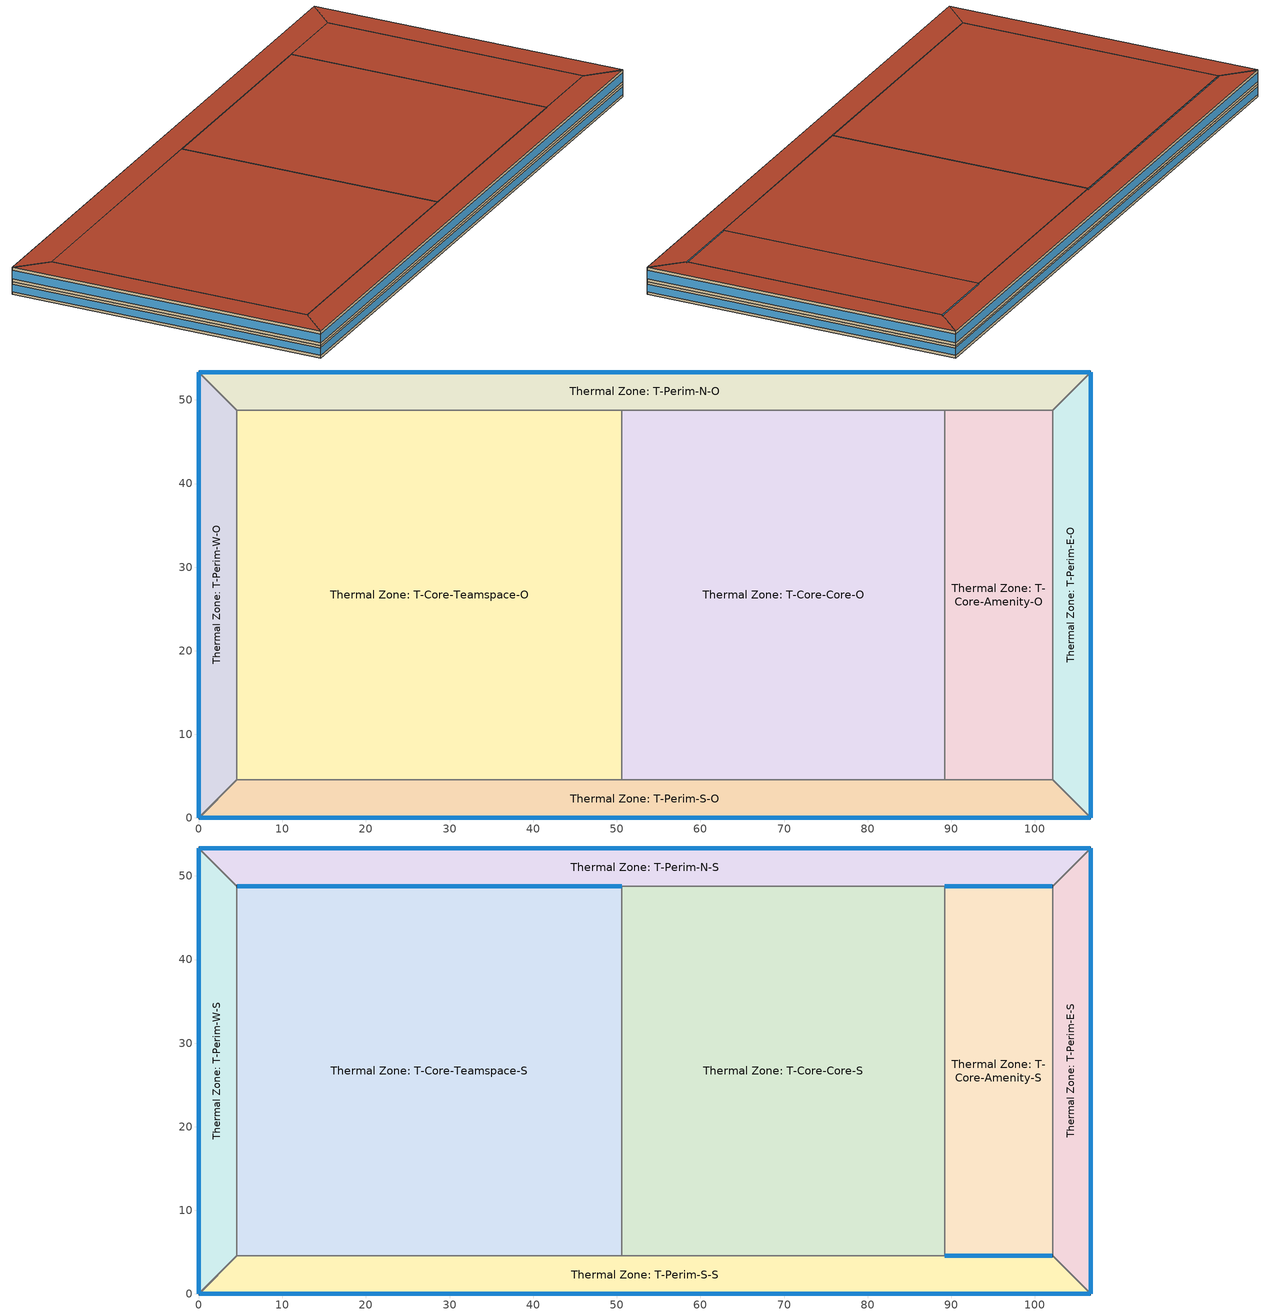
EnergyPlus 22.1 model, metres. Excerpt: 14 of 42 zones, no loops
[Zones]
Thermal Zone: T-Core-Amenity-O
 floor adiabatic (Interior Floor): 102.11,48.77 102.11,4.57 89.21,4.57 89.21,48.77 z36.58
 wall to Thermal Zone: T-Perim-N-O (Interior Wall): 102.11,48.77 89.21,48.77 z36.58:38.71
 wall to Thermal Zone: T-Perim-E-O (Interior Wall): 102.11,4.57 102.11,48.77 z36.58:38.71
 wall to Thermal Zone: T-Perim-S-O (Interior Wall): 89.21,4.57 102.11,4.57 z36.58:38.71
 wall to Thermal Zone: T-Core-Core-O (Interior Wall): 89.21,48.77 89.21,4.57 z36.58:38.71
Thermal Zone: T-Core-Core-O
 floor adiabatic (Interior Floor): 89.21,48.77 89.21,4.57 50.6,4.57 50.6,48.77 z36.58
 wall to Thermal Zone: T-Perim-S-O (Interior Wall): 50.6,4.57 89.21,4.57 z36.58:38.71
 wall to Thermal Zone: T-Core-Teamspace-O (Interior Wall): 50.6,48.77 50.6,4.57 z36.58:38.71
 wall to Thermal Zone: T-Perim-N-O (Interior Wall): 89.21,48.77 50.6,48.77 z36.58:38.71
Thermal Zone: T-Core-Teamspace-O
 floor adiabatic (Interior Floor): 50.6,48.77 50.6,4.57 4.57,4.57 4.57,48.77 z36.58
 wall to Thermal Zone: T-Perim-S-O (Interior Wall): 4.57,4.57 50.6,4.57 z36.58:38.71
 wall to Thermal Zone: T-Perim-W-O (Interior Wall): 4.57,48.77 4.57,4.57 z36.58:38.71
 wall to Thermal Zone: T-Perim-N-O (Interior Wall): 50.6,48.77 4.57,48.77 z36.58:38.71
Thermal Zone: T-Perim-E-O
 floor adiabatic (Interior Floor): 106.68,53.34 106.68,0 102.11,4.57 102.11,48.77 z36.58
 wall outside (NewConstruction_RSI_2.466_Rvalue_14.000): 106.68,0 106.68,53.34 z36.58:38.71
 wall to Thermal Zone: T-Perim-S-O (Interior Wall): 102.11,4.57 106.68,0 z36.58:38.71
 wall to Thermal Zone: T-Perim-N-O (Interior Wall): 106.68,53.34 102.11,48.77 z36.58:38.71
 window (Glazing_ufactor_2.044_shgc_0.320): 106.68,0.03 106.68,53.31 z37:38.28
Thermal Zone: T-Perim-N-O
 floor adiabatic (Interior Floor): 106.68,53.34 102.11,48.77 4.57,48.77 0,53.34 z36.58
 wall outside (NewConstruction_RSI_2.466_Rvalue_14.000): 106.68,53.34 0,53.34 z36.58:38.71
 wall to Thermal Zone: T-Perim-W-O (Interior Wall): 0,53.34 4.57,48.77 z36.58:38.71
 window (Glazing_ufactor_2.044_shgc_0.320): 106.63,53.34 0.05,53.34 z37:38.28
Thermal Zone: T-Perim-S-O
 floor adiabatic (Interior Floor): 106.68,0 0,0 4.57,4.57 102.11,4.57 z36.58
 wall outside (NewConstruction_RSI_2.466_Rvalue_14.000): 0,0 106.68,0 z36.58:38.71
 wall to Thermal Zone: T-Perim-W-O (Interior Wall): 4.57,4.57 0,0 z36.58:38.71
 window (Glazing_ufactor_2.044_shgc_0.320): 0.05,0 106.63,0 z37:38.28
Thermal Zone: T-Perim-W-O
 floor adiabatic (Interior Floor): 0,53.34 4.57,48.77 4.57,4.57 0,0 z36.58
 wall outside (NewConstruction_RSI_2.466_Rvalue_14.000): 0,53.34 0,0 z36.58:38.71
 window (Glazing_ufactor_2.044_shgc_0.320): 0,53.31 0,0.03 z37:38.28
Thermal Zone: T-Core-Amenity-S
 floor to Thermal Zone: T-Core-Amenity-O (Interior Floor_Air): 102.11,48.77 102.11,4.57 89.21,4.57 89.21,48.77 z38.71
 wall outside (NewConstruction_RSI_2.466_Rvalue_14.000): 102.11,48.77 89.21,48.77 z40.84:41.15
 wall to Thermal Zone: T-Perim-N-S (Interior Wall): 102.11,48.77 89.21,48.77 z38.71:40.84
 wall to Thermal Zone: T-Perim-E-S (Interior Wall): 102.11,4.57 102.11,48.77 z38.71:41.15
 wall to Thermal Zone: T-Perim-S-S (Interior Wall): 89.21,4.57 102.11,4.57 z38.71:40.84
 wall to Thermal Zone: T-Core-Core-S (Interior Wall): 89.21,48.77 89.21,4.57 z38.71:41.15
 window (Glazing_ufactor_2.044_shgc_0.320): 102.1,48.77 89.22,48.77 z40.9:41.09
 roof outside (NewRoof_RSI_5.459_Rvalue_31.000): 102.11,4.57 102.11,48.77 89.21,48.77 89.21,4.57 z41.15
Thermal Zone: T-Core-Core-S
 floor to Thermal Zone: T-Core-Core-O (Interior Floor_Air): 89.21,48.77 89.21,4.57 50.6,4.57 50.6,48.77 z38.71
 wall to Thermal Zone: T-Perim-S-S (Interior Wall): 50.6,4.57 89.21,4.57 z38.71:40.84; 50.6,4.57 89.21,4.57 z40.84:41.15
 wall to Thermal Zone: T-Core-Teamspace-S (Interior Wall): 50.6,48.77 50.6,4.57 z38.71:41.15
 wall to Thermal Zone: T-Perim-N-S (Interior Wall): 89.21,48.77 50.6,48.77 z38.71:40.84; 89.21,48.77 50.6,48.77 z40.84:41.15
 roof outside (NewRoof_RSI_5.459_Rvalue_31.000): 89.21,4.57 89.21,48.77 50.6,48.77 50.6,4.57 z41.15
Thermal Zone: T-Core-Teamspace-S
 floor to Thermal Zone: T-Core-Teamspace-O (Interior Floor_Air): 50.6,48.77 50.6,4.57 4.57,4.57 4.57,48.77 z38.71
 wall outside (NewConstruction_RSI_2.466_Rvalue_14.000): 50.6,48.77 4.57,48.77 z40.84:41.15
 wall to Thermal Zone: T-Perim-N-S (Interior Wall): 50.6,48.77 4.57,48.77 z38.71:40.84
 wall to Thermal Zone: T-Perim-W-S (Interior Wall): 4.57,48.77 4.57,4.57 z38.71:41.15
 wall to Thermal Zone: T-Perim-S-S (Interior Wall): 4.57,4.57 50.6,4.57 z38.71:40.84; 4.57,4.57 50.6,4.57 z40.84:41.15
 window (Glazing_ufactor_2.044_shgc_0.320): 50.57,48.77 4.6,48.77 z40.9:41.09
 roof outside (NewRoof_RSI_5.459_Rvalue_31.000): 50.6,4.57 50.6,48.77 4.57,48.77 4.57,4.57 z41.15
Thermal Zone: T-Perim-E-S
 floor to Thermal Zone: T-Perim-E-O (Interior Floor_Air): 106.68,53.34 106.68,0 102.11,4.57 102.11,48.77 z38.71
 wall outside (NewConstruction_RSI_2.466_Rvalue_14.000): 106.68,0 106.68,53.34 z38.71:41.15
 wall to Thermal Zone: T-Perim-S-S (Interior Wall): 102.11,4.57 106.68,0 z38.71:41.15
 wall to Thermal Zone: T-Perim-N-S (Interior Wall): 106.68,53.34 102.11,48.77 z38.71:41.15
 window (Glazing_ufactor_2.044_shgc_0.320): 106.68,0.03 106.68,53.31 z39.2:40.66
 roof outside (NewRoof_RSI_5.459_Rvalue_31.000): 106.68,0 106.68,53.34 102.11,48.77 102.11,4.57 z41.15
Thermal Zone: T-Perim-N-S
 floor to Thermal Zone: T-Perim-N-O (Interior Floor_Air): 106.68,53.34 102.11,48.77 4.57,48.77 0,53.34 z38.71
 wall outside (NewConstruction_RSI_2.466_Rvalue_14.000): 106.68,53.34 0,53.34 z38.71:41.15
 wall to Thermal Zone: T-Perim-W-S (Interior Wall): 0,53.34 4.57,48.77 z38.71:41.15
 window (Glazing_ufactor_2.044_shgc_0.320): 106.63,53.34 0.05,53.34 z39.2:40.66
 roof outside (NewRoof_RSI_5.459_Rvalue_31.000): 102.11,48.77 106.68,53.34 0,53.34 4.57,48.77 z41.15
Thermal Zone: T-Perim-S-S
 floor to Thermal Zone: T-Perim-S-O (Interior Floor_Air): 106.68,0 0,0 4.57,4.57 102.11,4.57 z38.71
 wall outside (NewConstruction_RSI_2.466_Rvalue_14.000): 102.11,4.57 89.21,4.57 z40.84:41.15; 0,0 106.68,0 z38.71:41.15
 wall to Thermal Zone: T-Perim-W-S (Interior Wall): 4.57,4.57 0,0 z38.71:41.15
 window (Glazing_ufactor_2.044_shgc_0.320): 102.1,4.57 89.22,4.57 z40.9:41.09; 0.05,0 106.63,0 z39.2:40.66
 roof outside (NewRoof_RSI_5.459_Rvalue_31.000): 106.68,0 102.11,4.57 4.57,4.57 0,0 z41.15
Thermal Zone: T-Perim-W-S
 floor to Thermal Zone: T-Perim-W-O (Interior Floor_Air): 0,53.34 4.57,48.77 4.57,4.57 0,0 z38.71
 wall outside (NewConstruction_RSI_2.466_Rvalue_14.000): 0,53.34 0,0 z38.71:41.15
 window (Glazing_ufactor_2.044_shgc_0.320): 0,53.31 0,0.03 z39.2:40.66
 roof outside (NewRoof_RSI_5.459_Rvalue_31.000): 4.57,4.57 4.57,48.77 0,53.34 0,0 z41.15
[Building]
Building 1: North Axis=0
[SITE:LOCATION]
Mountain View-Moffett Federal Field: Latitude=37.4; Longitude=-122.05; Time Zone=-8; Elevation=12
[SIZINGPERIOD:DESIGNDAY] Day of Month=21; DryBulb Temperature Range Modifier Type=DefaultMultipliers; Humidity Condition Type=Wetbulb; Barometric Pressure=101288; Rain Indicator=No; Snow Indicator=No; Daylight Saving Time Indicator=No; Solar Model Indicator=ASHRAEClearSky; Begin Environment Reset Mode=FullResetAtBeginEnvironment
Name | Month | Day Type | Maximum DryBulb Temperature | Daily DryBulb Temperature Range | Wetbulb or DewPoint at Maximum DryBulb | Wind Speed | Wind Direction | Sky Clearness
Mountain View-Moffett Federal Field Heating Design Day 99.6% Condns DB | 12 | WinterDesignDay | 2.5 | 0 | 2.5 | 0.6 | 140 | 0
Mountain View-Moffett Federal Field Jan 2% Condns DB=>MCWB (0.2% Condns DB=>MWB) | 1 | SummerDesignDay | 15.8 | 7.5 | 11.4 | 3.2 | 315 | 1
Mountain View-Moffett Federal Field Feb 2% Condns DB=>MCWB (0.2% Condns DB=>MWB) | 2 | SummerDesignDay | 19.058 | 9.5 | 13.3 | 2.5 | 338 | 1
Mountain View-Moffett Federal Field Mar 2% Condns DB=>MCWB (0.2% Condns DB=>MWB) | 3 | SummerDesignDay | 24.8 | 9.9 | 16.9 | 3.1 | 341 | 1
[Material] Thermal Absorptance=0.9
Name | Roughness | Thickness | Conductivity | Density | Specific Heat | Solar Absorptance | Visible Absorptance
1/2IN Gypsum | Smooth | 0.01271 | 0.16 | 784.9 | 830 | 0.92 | 0.92
F16 Acoustic tile | MediumSmooth | 0.0191 | 0.06 | 368 | 590 | 0.3 | 0.3
G01a 19mm gypsum board | MediumSmooth | 0.019 | 0.16 | 800 | 1090 | 0.4 | 0.4
M11 100mm lightweight concrete | MediumRough | 0.1016 | 0.53 | 1280 | 840 | 0.5 | 0.5
MAT-CC05 4 HW CONCRETE 1 | Rough | 0.1016 | 1.311 | 2240 | 836.8 | 0.85 | 0.85
[MATERIAL] Thermal Absorptance=0.9; Solar Absorptance=0.7
Name | Roughness | Thickness | Conductivity | Density | Specific Heat | Visible Absorptance
Wall Insulation [39]_asRSI:2.466 | MediumRough | 0.0910595 | 0.045 | 265 | 836.8 | 0.7
Roof Membrane | VeryRough | 0.0095 | 0.16 | 1121 | 1460 | 0.7
Roof Insulation [24]_asRSI:5.459 | MediumRough | 0.2646 | 0.049 | 265 | 836.8 | 0.7
Metal Decking | MediumSmooth | 0.001524 | 45.01 | 7680 | 418.4 | 0.3
[Material:NoMass]
MAT-SHEATH: Roughness=Rough; Thermal Resistance=0.36256; Thermal Absorptance=0.9; Solar Absorptance=0.7; Visible Absorptance=0.7
[Material:AirGap]
Name | Thermal Resistance
F04 Wall air space resistance | 0.15
F05 Ceiling air space resistance | 0.18
[WINDOWMATERIAL:SIMPLEGLAZINGSYSTEM]
Glass_ufactor_2.044_shgc_0.320: UFactor=2.04418; Solar Heat Gain Coefficient=0.32
[Construction]
Interior Floor: F16 Acoustic tile, F05 Ceiling air space resistance, M11 100mm lightweight concrete
Interior Floor_Air: F16 Acoustic tile
Interior Wall: G01a 19mm gypsum board, F04 Wall air space resistance, G01a 19mm gypsum board
InternalMass_Conc: MAT-CC05 4 HW CONCRETE 1
[CONSTRUCTION]
Glazing_ufactor_2.044_shgc_0.320: Glass_ufactor_2.044_shgc_0.320
NewConstruction_RSI_2.466_Rvalue_14.000: MAT-SHEATH, Wall Insulation [39]_asRSI:2.466, 1/2IN Gypsum
NewRoof_RSI_5.459_Rvalue_31.000: Roof Membrane, Roof Insulation [24]_asRSI:5.459, Metal Decking
[Zone] Multiplier=1
Name | Part of Total Floor Area
Thermal Zone: T-Core-Amenity-O; Thermal Zone: T-Core-Core-O; Thermal Zone: T-Core-Teamspace-O; Thermal Zone: T-Perim-E-O; Thermal Zone: T-Perim-N-O; Thermal Zone: T-Perim-S-O; Thermal Zone: T-Perim-W-O | Yes
Thermal Zone: T-Core-Amenity-S; Thermal Zone: T-Core-Core-S; Thermal Zone: T-Core-Teamspace-S; Thermal Zone: T-Perim-E-S; Thermal Zone: T-Perim-N-S; Thermal Zone: T-Perim-S-S; Thermal Zone: T-Perim-W-S | No
[InternalMass] Construction=InternalMass_Conc
Name | Zone or ZoneList | Surface Area
Internal Mass 30 | Thermal Zone: T-Core-Amenity-S | 0.0028491
Internal Mass 32 | Thermal Zone: T-Core-Core-S | 0.00853384
Internal Mass 34 | Thermal Zone: T-Core-Teamspace-S | 0.0101706
Internal Mass 36 | Thermal Zone: T-Perim-E-S | 0.00111484
Internal Mass 38 | Thermal Zone: T-Perim-N-S | 0.00233419
Internal Mass 40 | Thermal Zone: T-Perim-S-S | 0.00233419
Internal Mass 42 | Thermal Zone: T-Perim-W-S | 0.00111484
[SHADING:OVERHANG:PROJECTION] Height above Window or Door=0; Tilt Angle from WindowDoor=90; Depth as Fraction of WindowDoor Height=0.001
Name | Window or Door
Shading:Overhang:Projection on Surface 115 window | Surface 115 window
Shading:Overhang:Projection on Surface 109 window | Surface 109 window
Shading:Overhang:Projection on Surface 256 window | Surface 256 window
Shading:Overhang:Projection on Surface 191 window | Surface 191 window
Shading:Overhang:Projection on Surface 2 window | Surface 2 window
Shading:Overhang:Projection on Surface 54 window | Surface 54 window
Shading:Overhang:Projection on Surface 289 window | Surface 289 window
Shading:Overhang:Projection on Surface 287 window | Surface 287 window
Shading:Overhang:Projection on Surface 288 window | Surface 288 window
Shading:Overhang:Projection on Surface 150 window | Surface 150 window
Shading:Overhang:Projection on Surface 131 window | Surface 131 window
Shading:Overhang:Projection on Surface 262 window | Surface 262 window
Shading:Overhang:Projection on Surface 249 window | Surface 249 window
Shading:Overhang:Projection on Surface 11 window | Surface 11 window
Shading:Overhang:Projection on Surface 83 window | Surface 83 window
Shading:Overhang:Projection on Surface 98 window | Surface 98 window
Shading:Overhang:Projection on Surface 171 window | Surface 171 window
Shading:Overhang:Projection on Surface 222 window | Surface 222 window
Shading:Overhang:Projection on Surface 219 window | Surface 219 window
[AirLoopHVAC:ReturnPlenum]
Name | Zone
Air Loop HVAC Return Plenum 11 | Thermal Zone: T-Core-Teamspace-S
Air Loop HVAC Return Plenum 21 | Thermal Zone: T-Core-Core-S
Air Loop HVAC Return Plenum 14 | Thermal Zone: T-Perim-S-S
Air Loop HVAC Return Plenum 20 | Thermal Zone: T-Core-Amenity-S
Air Loop HVAC Return Plenum 15 | Thermal Zone: T-Perim-W-S
Air Loop HVAC Return Plenum 12 | Thermal Zone: T-Perim-E-S
Air Loop HVAC Return Plenum 13 | Thermal Zone: T-Perim-N-S
[AvailabilityManager:Scheduled] Schedule=Always On Discrete
AHU-G Outdoor Air System Availability Manager; AHU-M Outdoor Air System Availability Manager; AHU-T Outdoor Air System Availability Manager
[AvailabilityManager:NightCycle] Applicability Schedule=Always On Discrete; Fan Schedule=Ventilation Schedule; Control Type=CycleOnAny; Thermostat Tolerance=1; Cycling Run Time Control Type=FixedRunTime; Cycling Run Time=3600
Availability Manager Night Cycle 1; Availability Manager Night Cycle 2; Availability Manager Night Cycle 3
[SetpointManager:Scheduled] Control Variable=Temperature; Schedule=DOAS Temperature Setpoint Schedule
Name | Setpoint Node or NodeList
Scheduled Deck Temp | AHU-G Supply Outlet Node
Scheduled Deck Temp 1 | AHU-M Supply Outlet Node
Scheduled Deck Temp 2 | AHU-T Supply Outlet Node
[SetpointManager:MixedAir] Control Variable=Temperature
Name | Setpoint Node or NodeList
AHU-G Post Heating Coil Node OS Default SPM | AHU-G Post Heating Coil Node
AHU-M Post Heating Coil Node OS Default SPM | AHU-M Post Heating Coil Node
AHU-T Post Heating Coil Node OS Default SPM | AHU-T Post Heating Coil Node
[Schedule:Day:Interval]
DOAS Temperature Setpoint Schedule All Days: No, 24:00, 16.6667
Ventilation Schedule Sat: No, 08:00, 0, 17:00, 1, 24:00, 0
Ventilation Schedule Summer Design Day; Ventilation Schedule Winter Design Day: No, 24:00, 1
Ventilation Schedule Sunday: No, 24:00, 0
Ventilation Schedule Weekday: No, 06:00, 0, 21:00, 1, 24:00, 0
[Schedule:Week:Daily]
DOAS Temperature Setpoint Schedule Week Rule - Jan1-Dec31: DOAS Temperature Setpoint Schedule All Days, DOAS Temperature Setpoint Schedule All Days, DOAS Temperature Setpoint Schedule All Days, DOAS Temperature Setpoint Schedule All Days, DOAS Temperature Setpoint Schedule All Days, DOAS Temperature Setpoint Schedule All Days, DOAS Temperature Setpoint Schedule All Days, DOAS Temperature Setpoint Schedule All Days, DOAS Temperature Setpoint Schedule All Days, DOAS Temperature Setpoint Schedule All Days, DOAS Temperature Setpoint Schedule All Days, DOAS Temperature Setpoint Schedule All Days
Ventilation Schedule Week Rule - Jan1-Dec31: Ventilation Schedule Sunday, Ventilation Schedule Weekday, Ventilation Schedule Weekday, Ventilation Schedule Weekday, Ventilation Schedule Weekday, Ventilation Schedule Weekday, Ventilation Schedule Sat, Ventilation Schedule Weekday, Ventilation Schedule Summer Design Day, Ventilation Schedule Winter Design Day, Ventilation Schedule Weekday, Ventilation Schedule Weekday
[Schedule:Year]
DOAS Temperature Setpoint Schedule: DOAS Temperature Setpoint Schedule Week Rule - Jan1-Dec31, 1, 1, 12, 31
Ventilation Schedule: Ventilation Schedule Week Rule - Jan1-Dec31, 1, 1, 12, 31
[Schedule:Constant]
Always On Discrete: Hourly Value=1
